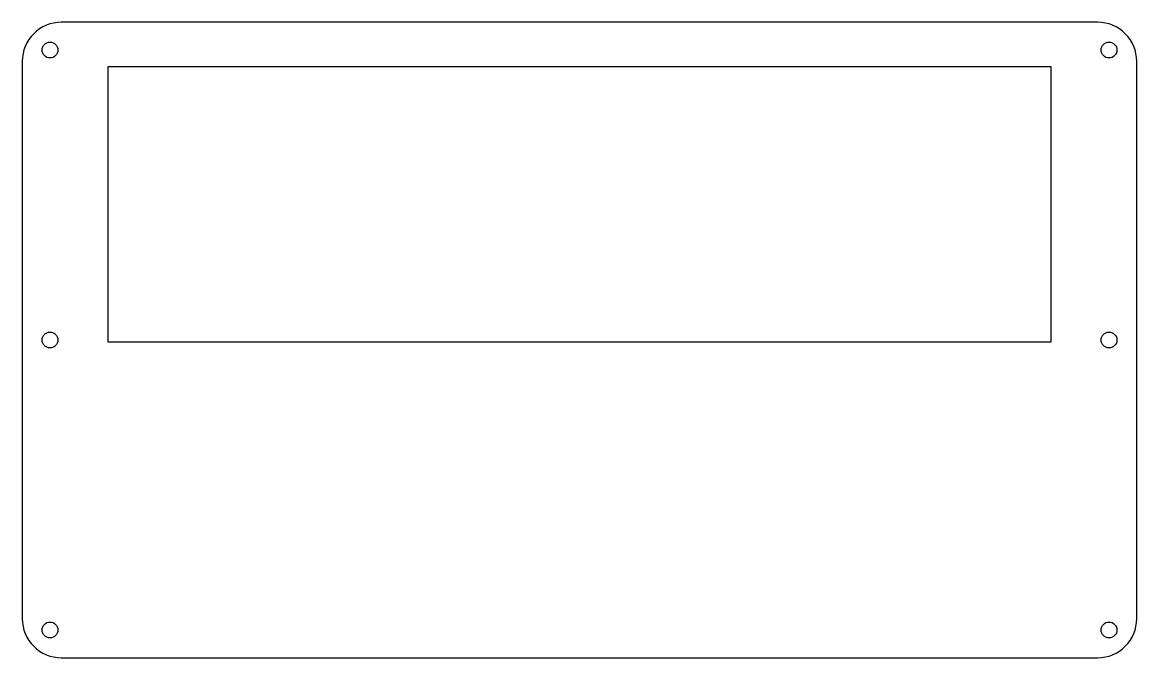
# Model space of a CAD drawing. Header units: millimetres. Extents: x 7 to 217, y -123 to -3.
import ezdxf

# ---------------------------------------------------------------- set-up
doc = ezdxf.new("R2010")
doc.units = ezdxf.units.MM
doc.layers.get('0').update_dxf_attribs({"linetype": 'CONTINUOUS'})

msp = doc.modelspace()

# ---------------------------------------------------------------- linework, layer by layer
msp.add_lwpolyline([(6.76, -115.48, 0.414214), (14.13, -122.85), (209.88, -122.85, 0.414214), (217.25, -115.48), (217.25, -10.22, 0.414214), (209.88, -2.85), (14.13, -2.85, 0.414214), (6.76, -10.22)], format="xyb", close=True)
msp.add_lwpolyline([(201.03, -11.17), (201.03, -63.24), (22.98, -63.24), (22.98, -11.17)], close=True)
for centre in [(12, -8.09), (212.02, -8.09), (12, -62.85), (212.02, -62.85), (12, -117.61), (212.02, -117.61)]:
    msp.add_circle(centre, 1.5)

doc.saveas('drawing.dxf')
